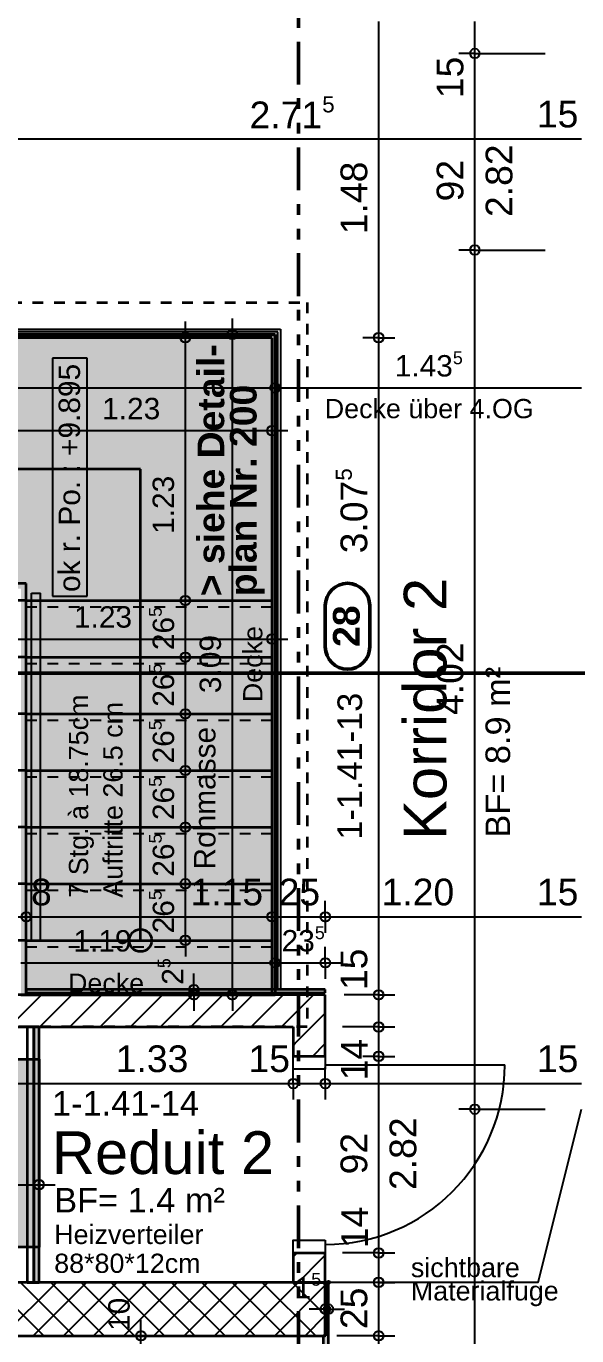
# Model space of a CAD drawing. Header units: centimetres. Extents: x 0.3 to 84.3, y 0.3 to 59.7.
# Drawn here: x 49.32 to 54.47, y 28.29 to 40.55 of the extents above; entities that cross this region are included whole.
import ezdxf

# ---------------------------------------------------------------- set-up
doc = ezdxf.new("R2010")
doc.units = ezdxf.units.CM
for name, pattern in [('AUSGEZOGEN', [0]), ('KURZGESTRICHELT', [0.25, 0.15, -0.1]), ('LINIE_17', [0.05, 0, -0.05]), ('LINIE_23', [0.79, 0.4, -0.13, 0, -0.13, 0, -0.13]), ('RAND', [44.45, 12.7, -6.35, 12.7, -6.35, 0, -6.35]), ('STRICHPUNKT', [25.4, 12.7, -6.35, 0, -6.35]), ('VERDECKT', [9.525, 6.35, -3.175])]:
    doc.linetypes.add(name, pattern=pattern)
for name, color, linetype, lineweight in [('Bad', 7, 'AUSGEZOGEN', 25), ('Bauachsen grob', 7, 'RAND', 25), ('Beton verdeckt vorne', 7, 'KURZGESTRICHELT', 25), ('Bodenplatte', 7, 'AUSGEZOGEN', 35), ('Decke', 7, 'AUSGEZOGEN', 35), ('Detailmasse', 7, 'AUSGEZOGEN', 25), ('Lauflinie', 7, 'AUSGEZOGEN', 25), ('Leichtbauwaende', 7, 'AUSGEZOGEN', 35), ('Metallbauarbeiten', 7, 'AUSGEZOGEN', 35), ('Raumbezeichnung', 7, 'AUSGEZOGEN', 35), ('Schnittbegrenzung', 7, 'AUSGEZOGEN', 25), ('Stufen', 7, 'AUSGEZOGEN', 50), ('Text Koten', 7, 'AUSGEZOGEN', 50), ('Text Werkplan Ausfuehrung', 7, 'AUSGEZOGEN', 50), ('Tuerzarge', 7, 'AUSGEZOGEN', 25), ('Vermassung Decke', 180, 'VERDECKT', 50), ('Wand Beton bewehrt', 7, 'AUSGEZOGEN', 35), ('Wand Mauerwerk tragend', 7, 'AUSGEZOGEN', 35), ('Werkplan- Ausfuehrungsmasse', 7, 'AUSGEZOGEN', 25)]:
    doc.layers.add(name, color=color, linetype=linetype, lineweight=lineweight)
for name, color, linetype, lineweight, true_color in [('Fachplaner HLK', 7, 'AUSGEZOGEN', 35, 0x656565), ('HLK Text', 7, 'AUSGEZOGEN', 35, 0x656565), ('Sanitaer Vermassung', 7, 'AUSGEZOGEN', 35, 0x656565)]:
    doc.layers.add(name, color=color, linetype=linetype, lineweight=lineweight, true_color=true_color)
doc.styles.add('ARIAL', font='ARIAL.TTF')

msp = doc.modelspace()

# ---------------------------------------------------------------- hatches: boundary and pattern name
at = {"layer": 'Bad', "linetype": 'AUSGEZOGEN', "lineweight": 25, "true_color": 0xa8ffff}
for points in [[(51.644, 37.69), (44.98, 37.69), (44.98, 37.658), (51.644, 37.658)], [(51.644, 37.69), (51.644, 31.534), (51.676, 31.534), (51.676, 37.69)]]:
    msp.add_hatch(color=131, dxfattribs=at).paths.add_polyline_path(points)
at = {"layer": 'Decke', "linetype": 'AUSGEZOGEN', "lineweight": 35, "true_color": 0xedf5de}
msp.add_hatch(color=7, dxfattribs=at).paths.add_polyline_path([(41.68, 37.664), (41.68, 28.764), (45.03, 28.764), (45.03, 35.284), (49.27, 35.284), (49.27, 31.484), (51.65, 31.484), (51.65, 37.664)])
at = {"layer": 'Fachplaner HLK', "linetype": 'AUSGEZOGEN', "lineweight": 35, "true_color": 0xffebeb}
msp.add_hatch(color=7, dxfattribs=at).paths.add_polyline_path([(49.2, 29.124), (49.44, 29.124), (49.44, 30.884), (49.2, 30.884)])
at = {"layer": 'Leichtbauwaende', "linetype": 'AUSGEZOGEN', "lineweight": 25}
for points in [[(49.32, 35.334), (45.03, 35.334), (45.03, 35.284), (49.32, 35.284)], [(49.32, 31.484), (49.32, 35.284), (49.27, 35.284), (49.27, 31.484)]]:
    msp.add_hatch(color=8, dxfattribs=at).paths.add_polyline_path(points)
at = {"layer": 'Leichtbauwaende', "linetype": 'AUSGEZOGEN', "lineweight": 25, "true_color": 0xc7c7c7}
for points in [[(52.12, 31.534), (49.32, 31.534), (49.32, 31.504), (52.12, 31.504)], [(52.125, 28.794), (52.125, 28.294), (52.15, 28.294), (52.15, 28.794)], [(52.1, 28.294), (52.1, 28.094), (52.15, 28.094), (52.15, 28.294)]]:
    msp.add_hatch(color=9, dxfattribs=at).paths.add_polyline_path(points)
at = {"layer": 'Leichtbauwaende', "linetype": 'AUSGEZOGEN', "lineweight": 25, "true_color": 0xababab}
msp.add_hatch(color=253, dxfattribs=at).paths.add_polyline_path([(49.39, 31.184), (49.39, 28.794), (49.44, 28.794), (49.44, 31.184)])
at = {"layer": 'Metallbauarbeiten', "linetype": 'AUSGEZOGEN', "lineweight": 25, "true_color": 0xf1f1f1}
msp.add_hatch(color=7, dxfattribs=at).paths.add_polyline_path([(49.37, 35.244), (49.37, 31.994), (49.454, 31.994), (49.454, 35.244)])
at = {"layer": 'Text Koten', "linetype": 'AUSGEZOGEN', "lineweight": 25, "true_color": 0xf1f1f1}
msp.add_hatch(color=7, dxfattribs=at).paths.add_polyline_path([(49.89, 35.214), (49.89, 37.441), (49.566, 37.441), (49.566, 35.214)])
at = {"layer": 'Text Werkplan Ausfuehrung', "linetype": 'AUSGEZOGEN', "lineweight": 25}
for points in [[(52.137, 28.786), (52.137, 28.801), (52.135, 28.794)], [(52.142, 28.781), (52.142, 28.807), (52.137, 28.801)], [(52.142, 28.781), (52.137, 28.801), (52.137, 28.786)], [(52.15, 28.779), (52.15, 28.809), (52.142, 28.807)], [(52.15, 28.779), (52.142, 28.807), (52.142, 28.781)], [(52.157, 28.781), (52.157, 28.807), (52.15, 28.809)], [(52.157, 28.781), (52.15, 28.809), (52.15, 28.779)], [(52.163, 28.786), (52.163, 28.801), (52.157, 28.807)], [(52.163, 28.786), (52.157, 28.807), (52.157, 28.781)], [(52.163, 28.801), (52.163, 28.786), (52.165, 28.794)]]:
    msp.add_hatch(color=7, dxfattribs=at).paths.add_polyline_path(points)

# ---------------------------------------------------------------- linework, layer by layer
at = {"layer": 'Bad', "color": 7, "linetype": 'AUSGEZOGEN', "lineweight": 25}
for p, q in [((51.644, 37.69), (44.98, 37.69)), ((44.98, 37.658), (51.644, 37.658)), ((51.676, 37.69), (51.644, 37.69)), ((51.644, 37.658), (51.644, 31.534)), ((51.676, 31.534), (51.676, 37.69)), ((51.644, 31.534), (51.676, 31.534))]:
    msp.add_line(p, q, dxfattribs=at)
at = {"layer": 'Bauachsen grob', "color": 32, "linetype": 'LINIE_23', "lineweight": 50, "true_color": 0xc36e14}
msp.add_line((51.87, 1.394), (51.87, 57.974), dxfattribs=at)
at = {"layer": 'Beton verdeckt vorne', "color": 7, "linetype": 'VERDECKT', "lineweight": 25}
for p, q in [((44.92, 37.634), (51.62, 37.634)), ((51.62, 37.634), (51.62, 31.484))]:
    msp.add_line(p, q, dxfattribs=at)
at = {"layer": 'Bodenplatte', "color": 92, "linetype": 'VERDECKT', "lineweight": 35, "true_color": 0x00c600}
for p, q in [((51.62, 37.634), (44.39, 37.634)), ((51.62, 37.634), (51.62, 31.484)), ((51.62, 31.484), (49.16, 31.484))]:
    msp.add_line(p, q, dxfattribs=at)
at = {"layer": 'Decke', "color": 92, "linetype": 'LINIE_17', "lineweight": 35, "true_color": 0x00c600}
for p, q in [((41.38, 37.964), (51.95, 37.964)), ((51.95, 37.964), (51.95, 31.184)), ((51.95, 31.184), (48.97, 31.184))]:
    msp.add_line(p, q, dxfattribs=at)
at = {"layer": 'Decke', "color": 92, "linetype": 'RAND', "lineweight": 35, "true_color": 0x00c600}
for p, q in [((51.65, 37.664), (41.68, 37.664)), ((51.65, 37.664), (51.65, 31.484)), ((49.27, 31.484), (51.65, 31.484))]:
    msp.add_line(p, q, dxfattribs=at)
at = {"layer": 'Detailmasse', "color": 240, "linetype": 'AUSGEZOGEN', "lineweight": 25}
for p, q in [((50.81, 37.634), (50.81, 37.784)), ((50.81, 37.634), (50.66, 37.634)), ((50.81, 37.634), (50.96, 37.634)), ((50.81, 35.174), (50.81, 37.634)), ((51.62, 36.764), (51.62, 36.914)), ((49.16, 36.764), (51.62, 36.764)), ((51.62, 36.764), (51.62, 36.614)), ((51.62, 36.764), (51.77, 36.764)), ((50.81, 35.174), (50.66, 35.174)), ((50.81, 35.174), (50.96, 35.174)), ((50.81, 34.644), (50.81, 35.174)), ((51.62, 34.814), (51.62, 34.964)), ((51.62, 34.814), (51.62, 34.664)), ((51.62, 34.814), (51.77, 34.814)), ((50.81, 34.644), (50.66, 34.644)), ((50.81, 34.644), (50.96, 34.644)), ((50.81, 34.114), (50.81, 34.644)), ((50.81, 34.114), (50.66, 34.114)), ((50.81, 34.114), (50.96, 34.114)), ((50.81, 33.584), (50.81, 34.114)), ((50.81, 33.584), (50.66, 33.584)), ((50.81, 33.584), (50.96, 33.584)), ((50.81, 33.054), (50.81, 33.584)), ((50.81, 33.054), (50.66, 33.054)), ((50.81, 33.054), (50.96, 33.054)), ((50.81, 32.524), (50.81, 33.054)), ((50.81, 32.524), (50.66, 32.524)), ((50.81, 32.524), (50.96, 32.524)), ((50.81, 31.994), (50.66, 31.994)), ((50.81, 31.994), (50.96, 31.994)), ((50.81, 31.994), (50.81, 31.844)), ((50.89, 31.534), (50.89, 31.684)), ((50.89, 31.534), (50.74, 31.534)), ((50.89, 31.534), (51.04, 31.534)), ((50.89, 31.534), (50.89, 31.534)), ((50.89, 31.484), (50.89, 31.534)), ((50.89, 31.484), (50.74, 31.484)), ((50.89, 31.484), (51.04, 31.484)), ((50.89, 31.484), (50.89, 31.484)), ((50.89, 31.484), (50.89, 31.334)), ((52.12, 28.544), (52.12, 28.694)), ((52.15, 28.544), (52.15, 28.694)), ((50.394, 28.294), (50.394, 28.444)), ((52.12, 28.544), (51.97, 28.544)), ((52.12, 28.544), (52.12, 28.394)), ((52.12, 28.544), (52.12, 28.544)), ((52.12, 28.544), (52.15, 28.544)), ((52.15, 28.544), (52.15, 28.394)), ((52.15, 28.544), (52.15, 28.544)), ((52.15, 28.544), (52.3, 28.544)), ((50.394, 28.294), (50.244, 28.294)), ((50.394, 28.294), (50.544, 28.294)), ((50.394, 28.294), (50.394, 28.294)), ((50.394, 28.094), (50.394, 28.294))]:
    msp.add_line(p, q, dxfattribs=at)
for points in [[(49.16, 34.814), (49.539, 34.814), (49.539, 34.814), (51.62, 34.814)], [(50.81, 31.994), (50.81, 32.134), (50.81, 32.134), (50.81, 32.524)]]:
    msp.add_lwpolyline(points, dxfattribs=at)
for centre in [(50.81, 37.634), (51.62, 36.764), (50.81, 35.174), (51.62, 34.814), (50.81, 34.644), (50.81, 34.114), (50.81, 33.584), (50.81, 33.054), (50.81, 32.524), (50.81, 31.994), (50.89, 31.534), (50.89, 31.484), (52.12, 28.544), (52.15, 28.544), (50.394, 28.294)]:
    msp.add_circle(centre, 0.045, dxfattribs=at)
at = {"layer": 'Fachplaner HLK', "color": 240, "linetype": 'VERDECKT', "lineweight": 35}
for p, q in [((49.2, 30.884), (49.44, 30.884)), ((49.44, 30.884), (49.44, 29.124)), ((49.44, 29.124), (49.2, 29.124))]:
    msp.add_line(p, q, dxfattribs=at)
at = {"layer": 'Lauflinie', "color": 7, "linetype": 'AUSGEZOGEN', "lineweight": 35}
for p, q in [((50.39, 36.404), (44.92, 36.404)), ((50.39, 31.994), (50.39, 36.404)), ((50.285, 31.994), (50.285, 31.994)), ((50.39, 32.099), (50.39, 32.099)), ((50.495, 31.994), (50.495, 31.994)), ((50.39, 31.889), (50.39, 31.889))]:
    msp.add_line(p, q, dxfattribs=at)
msp.add_circle((50.39, 31.994), 0.105, dxfattribs=at)
at = {"layer": 'Leichtbauwaende', "color": 7, "linetype": 'AUSGEZOGEN', "lineweight": 35}
for p, q in [((49.32, 35.334), (45.03, 35.334)), ((49.32, 35.284), (49.32, 35.334)), ((49.32, 31.534), (49.32, 35.284)), ((51.62, 31.534), (49.32, 31.534)), ((49.32, 31.534), (49.32, 31.504)), ((49.32, 31.504), (49.32, 31.534)), ((49.32, 31.504), (51.62, 31.504)), ((49.32, 31.484), (49.32, 31.504)), ((51.7, 31.534), (51.62, 31.534)), ((51.62, 31.504), (51.7, 31.504)), ((52.12, 31.534), (51.7, 31.534)), ((51.7, 31.504), (52.12, 31.504)), ((52.12, 31.504), (52.12, 31.534)), ((49.27, 31.484), (49.32, 31.484)), ((49.33, 31.184), (49.33, 28.794)), ((49.39, 31.184), (49.33, 31.184)), ((49.39, 28.794), (49.39, 31.184)), ((49.39, 31.184), (49.39, 28.794)), ((49.44, 31.184), (49.39, 31.184)), ((49.44, 28.794), (49.44, 31.184)), ((49.33, 28.794), (49.39, 28.794)), ((49.39, 28.794), (49.44, 28.794)), ((52.125, 28.794), (52.125, 28.294)), ((52.15, 28.794), (52.125, 28.794)), ((52.15, 28.294), (52.15, 28.794)), ((52.1, 28.294), (52.1, 28.144)), ((52.12, 28.294), (52.1, 28.294)), ((52.125, 28.294), (52.12, 28.294)), ((52.15, 28.094), (52.15, 28.294))]:
    msp.add_line(p, q, dxfattribs=at)
at = {"layer": 'Leichtbauwaende', "color": 7, "linetype": 'AUSGEZOGEN', "lineweight": 25}
for p, q in [((52.1, 28.294), (41.8, 28.294)), ((52.1, 28.144), (52.1, 28.294))]:
    msp.add_line(p, q, dxfattribs=at)
at = {"layer": 'Metallbauarbeiten', "color": 7, "linetype": 'AUSGEZOGEN', "lineweight": 25}
for p, q in [((44.98, 37.714), (51.7, 37.714)), ((44.98, 37.634), (51.62, 37.634)), ((51.62, 37.634), (51.62, 31.484)), ((51.7, 37.714), (51.7, 31.534)), ((49.37, 35.244), (49.454, 35.244)), ((49.37, 31.994), (49.37, 35.244)), ((49.454, 31.994), (49.454, 35.244)), ((49.37, 31.994), (49.454, 31.994))]:
    msp.add_line(p, q, dxfattribs=at)
at = {"layer": 'Sanitaer Vermassung', "color": 240, "linetype": 'AUSGEZOGEN', "lineweight": 25}
for p, q in [((49.44, 29.708), (49.44, 29.858)), ((49.16, 29.708), (49.44, 29.708)), ((49.44, 29.708), (49.44, 29.558)), ((49.44, 29.708), (49.44, 29.708)), ((49.44, 29.708), (49.59, 29.708))]:
    msp.add_line(p, q, dxfattribs=at)
msp.add_circle((49.44, 29.708), 0.045, dxfattribs=at)
at = {"layer": 'Schnittbegrenzung', "color": 14, "linetype": 'STRICHPUNKT', "lineweight": 50, "true_color": 0xb20000}
msp.add_line((21.7, 34.494), (72.516, 34.494), dxfattribs=at)
at = {"layer": 'Stufen', "color": 7, "linetype": 'VERDECKT', "lineweight": 35}
for p, q in [((49.32, 35.174), (49.16, 35.174)), ((49.32, 34.644), (49.16, 34.644)), ((49.32, 34.114), (49.16, 34.114)), ((49.32, 33.584), (49.16, 33.584)), ((49.32, 33.054), (49.16, 33.054)), ((49.32, 32.524), (49.16, 32.524)), ((49.32, 31.994), (49.16, 31.994))]:
    msp.add_line(p, q, dxfattribs=at)
at = {"layer": 'Stufen', "color": 7, "linetype": 'AUSGEZOGEN', "lineweight": 35}
for p, q in [((49.32, 35.174), (51.62, 35.174)), ((49.32, 34.644), (51.62, 34.644)), ((49.32, 34.114), (51.62, 34.114)), ((49.32, 33.584), (51.62, 33.584)), ((49.32, 33.054), (51.62, 33.054)), ((49.32, 32.524), (51.62, 32.524)), ((49.32, 31.994), (51.62, 31.994))]:
    msp.add_line(p, q, dxfattribs=at)
at = {"layer": 'Stufen', "color": 7, "linetype": 'LINIE_17', "lineweight": 25}
for p, q in [((49.32, 35.114), (51.62, 35.114)), ((49.32, 34.584), (51.62, 34.584)), ((49.32, 34.054), (51.62, 34.054)), ((49.32, 33.524), (51.62, 33.524)), ((49.32, 32.994), (51.62, 32.994)), ((49.32, 32.464), (51.62, 32.464)), ((49.32, 31.934), (51.62, 31.934))]:
    msp.add_line(p, q, dxfattribs=at)
at = {"layer": 'Text Koten', "color": 7, "linetype": 'AUSGEZOGEN', "lineweight": 25}
for p, q in [((49.566, 37.441), (49.566, 35.214)), ((49.89, 37.441), (49.566, 37.441)), ((49.89, 35.214), (49.89, 37.441)), ((49.566, 35.214), (49.89, 35.214))]:
    msp.add_line(p, q, dxfattribs=at)
at = {"layer": 'Text Werkplan Ausfuehrung', "color": 240, "linetype": 'AUSGEZOGEN', "lineweight": 50}
for p, q in [((52.12, 35.128), (52.12, 34.74)), ((52.537, 35.128), (52.537, 34.74))]:
    msp.add_line(p, q, dxfattribs=at)
at = {"layer": 'Text Werkplan Ausfuehrung', "color": 7, "linetype": 'AUSGEZOGEN', "lineweight": 25}
for p, q in [((54.113, 28.794), (54.52, 30.414)), ((52.15, 28.809), (52.15, 28.809)), ((52.135, 28.794), (52.135, 28.794)), ((54.113, 28.794), (52.15, 28.794)), ((52.15, 28.779), (52.15, 28.779)), ((52.165, 28.794), (52.165, 28.794))]:
    msp.add_line(p, q, dxfattribs=at)
msp.add_circle((52.15, 28.794), 0.015, dxfattribs=at)
at = {"layer": 'Text Werkplan Ausfuehrung', "color": 240, "linetype": 'AUSGEZOGEN', "lineweight": 50}
for centre, start, end in [((52.328, 35.128), 0, 180), ((52.328, 34.74), 180, 0)]:
    msp.add_arc(centre, 0.208, start, end, dxfattribs=at)
at = {"layer": 'Tuerzarge', "color": 7, "linetype": 'AUSGEZOGEN', "lineweight": 25}
msp.add_line((52.12, 30.829), (53.8, 30.829), dxfattribs=at)
for points in [[(52.12, 30.909), (52.12, 30.789), (51.82, 30.789), (51.82, 30.909), (52.12, 30.909)], [(52.12, 29.189), (52.12, 29.069), (51.82, 29.069), (51.82, 29.189), (52.12, 29.189)]]:
    msp.add_lwpolyline(points, dxfattribs=at)
msp.add_arc((52.12, 30.829), 1.68, 270, 0, dxfattribs=at)
at = {"layer": 'Vermassung Decke', "color": 92, "linetype": 'AUSGEZOGEN', "lineweight": 25, "true_color": 0x00c600}
for p, q in [((51.25, 37.664), (51.25, 37.814)), ((51.25, 37.664), (51.1, 37.664)), ((51.25, 37.664), (51.4, 37.664)), ((51.25, 37.664), (51.25, 37.664)), ((51.65, 37.164), (51.65, 37.314)), ((51.65, 37.164), (51.65, 37.014)), ((51.65, 37.164), (51.65, 37.164)), ((51.65, 37.164), (54.52, 37.164)), ((51.65, 31.784), (51.65, 31.934)), ((52.12, 31.784), (52.12, 31.934)), ((49.27, 31.784), (51.65, 31.784)), ((51.65, 31.784), (51.65, 31.634)), ((51.65, 31.784), (51.65, 31.784)), ((51.65, 31.784), (52.12, 31.784)), ((52.12, 31.784), (52.12, 31.634)), ((52.12, 31.784), (52.12, 31.784)), ((52.12, 31.784), (52.27, 31.784)), ((51.25, 31.484), (51.1, 31.484)), ((51.25, 31.484), (51.4, 31.484)), ((51.25, 31.484), (51.25, 31.484)), ((51.25, 31.484), (51.25, 31.334))]:
    msp.add_line(p, q, dxfattribs=at)
for points in [[(51.25, 31.484), (51.25, 34.191), (51.25, 34.191), (51.25, 37.664)], [(41.68, 37.164), (42.691, 37.164), (42.691, 37.164), (51.65, 37.164)]]:
    msp.add_lwpolyline(points, dxfattribs=at)
for centre in [(51.25, 37.664), (51.65, 37.164), (51.65, 31.784), (52.12, 31.784), (51.25, 31.484)]:
    msp.add_circle(centre, 0.045, dxfattribs=at)
at = {"layer": 'Wand Beton bewehrt', "color": 7, "linetype": 'AUSGEZOGEN', "lineweight": 25}
for p, q in [((49.484, 28.294), (48.984, 28.794)), ((49.102, 28.294), (49.602, 28.794)), ((49.767, 28.294), (49.267, 28.794)), ((49.385, 28.294), (49.885, 28.794)), ((50.05, 28.294), (49.55, 28.794)), ((49.668, 28.294), (50.168, 28.794)), ((50.333, 28.294), (49.833, 28.794)), ((49.95, 28.294), (50.45, 28.794)), ((50.615, 28.294), (50.115, 28.794)), ((50.233, 28.294), (50.733, 28.794)), ((50.898, 28.294), (50.398, 28.794)), ((50.516, 28.294), (51.016, 28.794)), ((51.181, 28.294), (50.681, 28.794)), ((50.799, 28.294), (51.299, 28.794)), ((51.464, 28.294), (50.964, 28.794)), ((51.082, 28.294), (51.582, 28.794)), ((51.747, 28.294), (51.247, 28.794)), ((51.365, 28.294), (51.865, 28.794)), ((52.03, 28.294), (51.53, 28.794)), ((51.647, 28.294), (52.12, 28.767)), ((52.12, 28.486), (51.812, 28.794)), ((52.12, 28.769), (52.095, 28.794)), ((51.93, 28.294), (52.12, 28.484))]:
    msp.add_line(p, q, dxfattribs=at)
at = {"layer": 'Wand Beton bewehrt', "color": 7, "linetype": 'AUSGEZOGEN', "lineweight": 35}
for p, q in [((49.33, 28.794), (49.16, 28.794)), ((49.39, 28.794), (49.33, 28.794)), ((49.44, 28.794), (49.39, 28.794)), ((51.82, 28.794), (49.44, 28.794)), ((52.12, 28.794), (51.82, 28.794)), ((52.12, 28.294), (52.12, 28.794)), ((41.8, 28.294), (52.1, 28.294)), ((52.1, 28.294), (52.12, 28.294))]:
    msp.add_line(p, q, dxfattribs=at)
at = {"layer": 'Wand Mauerwerk tragend', "color": 7, "linetype": 'AUSGEZOGEN', "lineweight": 25}
for p, q in [((49.163, 31.184), (49.463, 31.484)), ((49.446, 31.184), (49.746, 31.484)), ((49.729, 31.184), (50.029, 31.484)), ((50.012, 31.184), (50.312, 31.484)), ((50.295, 31.184), (50.595, 31.484)), ((50.578, 31.184), (50.878, 31.484)), ((50.86, 31.184), (51.16, 31.484)), ((51.143, 31.184), (51.443, 31.484)), ((51.426, 31.184), (51.726, 31.484)), ((51.709, 31.184), (52.009, 31.484)), ((51.992, 31.184), (52.12, 31.312)), ((52, 30.909), (52.12, 31.029)), ((51.82, 29.032), (51.857, 29.069))]:
    msp.add_line(p, q, dxfattribs=at)
at = {"layer": 'Wand Mauerwerk tragend', "color": 7, "linetype": 'AUSGEZOGEN', "lineweight": 35}
for p, q in [((49.32, 31.484), (49.27, 31.484)), ((51.62, 31.484), (49.32, 31.484)), ((51.7, 31.484), (51.62, 31.484)), ((52.12, 31.484), (51.7, 31.484)), ((52.12, 31.184), (52.12, 31.484)), ((49.16, 31.184), (49.33, 31.184)), ((49.33, 31.184), (49.39, 31.184)), ((49.39, 31.184), (49.44, 31.184)), ((49.44, 31.184), (51.82, 31.184)), ((51.82, 31.184), (51.82, 30.909)), ((52.12, 30.909), (52.12, 31.184)), ((52.12, 30.909), (51.82, 30.909)), ((51.82, 29.069), (52.12, 29.069)), ((51.82, 29.069), (51.82, 28.794)), ((52.12, 28.794), (52.12, 29.069)), ((51.82, 28.794), (52.12, 28.794))]:
    msp.add_line(p, q, dxfattribs=at)
at = {"layer": 'Wand Mauerwerk tragend', "color": 7, "linetype": 'AUSGEZOGEN', "lineweight": 25}
for points in [[(51.82, 31.012), (51.839, 31.031), (51.839, 31.031), (51.992, 31.184)], [(51.865, 28.794), (52.092, 29.021), (52.092, 29.021), (52.12, 29.049)]]:
    msp.add_lwpolyline(points, dxfattribs=at)
at = {"layer": 'Werkplan- Ausfuehrungsmasse', "color": 7, "linetype": 'AUSGEZOGEN', "lineweight": 25}
for p, q in [((52.62, 37.634), (52.62, 40.594)), ((53.52, 40.294), (53.52, 40.594)), ((53.52, 40.294), (53.37, 40.294)), ((53.52, 40.294), (53.67, 40.294)), ((53.52, 40.294), (54.177, 40.294)), ((53.52, 38.454), (53.52, 40.294)), ((49.09, 39.494), (54.52, 39.494)), ((53.52, 38.454), (53.37, 38.454)), ((53.52, 38.454), (53.67, 38.454)), ((53.52, 30.414), (53.52, 38.454)), ((52.62, 37.634), (52.47, 37.634)), ((52.62, 37.634), (52.77, 37.634)), ((52.62, 37.634), (52.62, 37.634)), ((52.62, 31.484), (52.62, 37.634)), ((49.32, 32.214), (49.32, 32.364)), ((51.62, 32.214), (51.62, 32.364)), ((52.12, 32.214), (52.12, 32.364)), ((49.16, 32.214), (49.32, 32.214)), ((49.32, 32.214), (49.32, 32.064)), ((49.32, 32.214), (49.32, 32.214)), ((49.32, 32.214), (51.62, 32.214)), ((51.62, 32.214), (51.62, 32.064)), ((51.62, 32.214), (51.62, 32.214)), ((51.62, 32.214), (52.12, 32.214)), ((52.12, 32.214), (52.12, 32.064)), ((52.12, 32.214), (52.12, 32.214)), ((52.12, 32.214), (54.52, 32.214)), ((52.62, 31.484), (52.47, 31.484)), ((52.62, 31.484), (52.77, 31.484)), ((52.62, 31.184), (52.62, 31.484)), ((52.62, 31.184), (52.47, 31.184)), ((52.62, 31.184), (52.77, 31.184)), ((52.62, 30.909), (52.62, 31.184)), ((52.62, 30.909), (52.47, 30.909)), ((52.62, 30.909), (52.77, 30.909)), ((52.62, 30.909), (52.62, 30.909)), ((52.62, 29.069), (52.62, 30.909)), ((51.82, 30.654), (51.82, 30.804)), ((52.12, 30.654), (52.12, 30.804)), ((49.16, 30.654), (51.82, 30.654)), ((51.82, 30.654), (51.82, 30.504)), ((51.82, 30.654), (51.82, 30.654)), ((51.82, 30.654), (52.12, 30.654)), ((52.12, 30.654), (52.12, 30.504)), ((52.12, 30.654), (52.12, 30.654)), ((52.12, 30.654), (54.52, 30.654)), ((53.52, 30.414), (53.37, 30.414)), ((53.52, 30.414), (53.67, 30.414)), ((53.52, 25.104), (53.52, 30.414)), ((52.62, 29.069), (52.47, 29.069)), ((52.62, 29.069), (52.77, 29.069)), ((52.62, 28.794), (52.62, 29.069)), ((52.62, 28.794), (52.47, 28.794)), ((52.62, 28.794), (52.77, 28.794)), ((52.62, 28.294), (52.62, 28.794)), ((52.62, 28.294), (52.47, 28.294)), ((52.62, 28.294), (52.77, 28.294))]:
    msp.add_line(p, q, dxfattribs=at)
for points in [[(53.52, 38.454), (53.913, 38.454), (53.913, 38.454), (54.177, 38.454)], [(52.62, 31.484), (52.557, 31.484), (52.557, 31.484), (52.557, 31.484), (52.557, 31.484), (52.557, 31.484), (52.557, 31.484), (52.549, 31.484), (52.549, 31.484), (52.295, 31.484)], [(52.62, 31.184), (52.557, 31.184), (52.557, 31.184), (52.557, 31.184), (52.557, 31.184), (52.557, 31.184), (52.557, 31.184), (52.549, 31.184), (52.549, 31.184), (52.282, 31.184)], [(53.52, 30.414), (53.779, 30.414), (53.779, 30.414), (54.177, 30.414)], [(52.62, 29.069), (52.557, 29.069), (52.557, 29.069), (52.557, 29.069), (52.557, 29.069), (52.557, 29.069), (52.557, 29.069), (52.557, 29.069), (52.557, 29.069), (52.557, 29.069), (52.557, 29.069), (52.555, 29.069), (52.555, 29.069), (52.553, 29.069), (52.553, 29.069), (52.282, 29.069)], [(52.62, 28.794), (52.557, 28.794), (52.557, 28.794), (52.557, 28.794), (52.557, 28.794), (52.557, 28.794), (52.557, 28.794), (52.557, 28.794), (52.557, 28.794), (52.557, 28.794), (52.557, 28.794), (52.555, 28.794), (52.555, 28.794), (52.553, 28.794), (52.553, 28.794), (52.282, 28.794)], [(52.62, 28.294), (52.557, 28.294), (52.557, 28.294), (52.557, 28.294), (52.557, 28.294), (52.557, 28.294), (52.557, 28.294), (52.557, 28.294), (52.557, 28.294), (52.557, 28.294), (52.557, 28.294), (52.557, 28.294), (52.557, 28.294), (52.555, 28.294), (52.555, 28.294), (52.554, 28.294), (52.554, 28.294), (52.227, 28.294)], [(52.62, 23.934), (52.62, 26.664), (52.62, 26.664), (52.62, 28.294)]]:
    msp.add_lwpolyline(points, dxfattribs=at)
for centre in [(53.52, 40.294), (53.52, 38.454), (52.62, 37.634), (49.32, 32.214), (51.62, 32.214), (52.12, 32.214), (52.62, 31.484), (52.62, 31.184), (52.62, 30.909), (51.82, 30.654), (52.12, 30.654), (53.52, 30.414), (52.62, 29.069), (52.62, 28.794), (52.62, 28.294)]:
    msp.add_circle(centre, 0.045, dxfattribs=at)

# ---------------------------------------------------------------- texts
at = {"layer": 'Detailmasse', "color": 240, "linetype": 'AUSGEZOGEN', "lineweight": 35, "attachment_point": 7, "style": 'ARIAL'}
for s, insert, char_height, width in [('1.23', (50.031, 36.868), 0.2, 0.1), ('1.23', (49.767, 34.918), 0.2, 0.1), ('1', (51.832, 28.644), 0.2, 0.1), ('5', (51.988, 28.761), 0.12, 0.06)]:
    msp.add_mtext(s, dxfattribs=dict(at, insert=insert, char_height=char_height, width=width))
at = {"layer": 'Detailmasse', "color": 240, "linetype": 'AUSGEZOGEN', "lineweight": 35, "attachment_point": 7, "rotation": 90, "style": 'ARIAL'}
for s, insert, char_height, width in [('1.23', (50.706, 35.798), 0.2, 0.1), ('5', (50.59, 35.021), 0.12, 0.06), ('26', (50.707, 34.71), 0.2, 0.1), ('5', (50.59, 34.491), 0.12, 0.06), ('26', (50.707, 34.18), 0.2, 0.1), ('5', (50.59, 33.961), 0.12, 0.06), ('26', (50.707, 33.65), 0.2, 0.1), ('Rohmasse', (51.094, 32.657), 0.2, 0.1), ('5', (50.59, 33.431), 0.12, 0.06), ('26', (50.707, 33.12), 0.2, 0.1), ('5', (50.59, 32.901), 0.12, 0.06), ('26', (50.707, 32.59), 0.2, 0.1), ('5', (50.59, 32.371), 0.12, 0.06), ('26', (50.707, 32.06), 0.2, 0.1), ('5', (50.673, 31.734), 0.12, 0.06), ('2', (50.79, 31.579), 0.2, 0.1), ('10', (50.291, 28.339), 0.2, 0.1)]:
    msp.add_mtext(s, dxfattribs=dict(at, insert=insert, char_height=char_height, width=width))
at = {"layer": 'HLK Text', "color": 240, "linetype": 'AUSGEZOGEN', "lineweight": 35, "char_height": 0.18, "width": 0.09, "attachment_point": 7, "style": 'ARIAL'}
for s, insert in [('Heizverteiler', (49.582, 29.15)), ('88*80*12cm', (49.582, 28.88))]:
    msp.add_mtext(s, dxfattribs=dict(at, insert=insert))
at = {"layer": 'Raumbezeichnung', "color": 7, "linetype": 'AUSGEZOGEN', "lineweight": 35, "insert": (53.26, 32.934), "char_height": 0.4, "width": 0.2, "attachment_point": 7, "rotation": 90, "style": 'ARIAL'}
msp.add_mtext('Korridor\\~2', dxfattribs=at)
at = {"layer": 'Raumbezeichnung', "color": 7, "linetype": 'AUSGEZOGEN', "lineweight": 50, "char_height": 0.23, "width": 0.115, "attachment_point": 7, "rotation": 90, "style": 'ARIAL'}
for s, insert in [('BF=\\~8.9\\~m²', (53.853, 32.956)), ('1-1.41-13', (52.467, 32.936))]:
    msp.add_mtext(s, dxfattribs=dict(at, insert=insert))
at = {"layer": 'Raumbezeichnung', "color": 7, "linetype": 'AUSGEZOGEN', "lineweight": 50, "char_height": 0.23, "width": 0.115, "attachment_point": 7, "style": 'ARIAL'}
for s, insert in [('1-1.41-14', (49.562, 30.354)), ('BF=\\~1.4\\~m²', (49.582, 29.448))]:
    msp.add_mtext(s, dxfattribs=dict(at, insert=insert))
at = {"layer": 'Raumbezeichnung', "color": 7, "linetype": 'AUSGEZOGEN', "lineweight": 35, "insert": (49.56, 29.802), "char_height": 0.4, "width": 0.2, "attachment_point": 7, "style": 'ARIAL'}
msp.add_mtext('Reduit\\~2', dxfattribs=at)
at = {"layer": 'Text Koten', "color": 7, "linetype": 'AUSGEZOGEN', "lineweight": 35, "insert": (49.826, 35.254), "char_height": 0.2, "width": 0.1, "attachment_point": 7, "rotation": 90, "style": 'ARIAL'}
msp.add_mtext('ok\\~r.\\~Po.\\~:\\~+9.895', dxfattribs=at)
at = {"layer": 'Text Werkplan Ausfuehrung', "color": 7, "linetype": 'AUSGEZOGEN', "lineweight": 50, "char_height": 0.25, "width": 0.125, "attachment_point": 7, "rotation": 90, "style": 'ARIAL'}
for s, insert in [('\\fArial|i0|b1|c0|p0;>\\~siehe\\~Detail-', (51.177, 35.214)), ('\\fArial|i0|b1|c0|p0;plan\\~Nr.\\~200', (51.552, 35.214))]:
    msp.add_mtext(s, dxfattribs=dict(at, insert=insert))
at = {"layer": 'Text Werkplan Ausfuehrung', "color": 240, "linetype": 'AUSGEZOGEN', "lineweight": 50, "insert": (52.445, 34.74), "char_height": 0.25, "width": 0.125, "attachment_point": 7, "rotation": 90, "style": 'ARIAL'}
msp.add_mtext('\\fArial|i0|b1|c0|p0;28', dxfattribs=at)
at = {"layer": 'Text Werkplan Ausfuehrung', "color": 7, "linetype": 'AUSGEZOGEN', "lineweight": 35, "char_height": 0.18, "width": 0.09, "attachment_point": 7, "rotation": 90, "style": 'ARIAL'}
for s, insert in [('7\\~Stg.\\~à\\~18.75cm', (49.954, 32.394)), ('Auftritte\\~26.5\\~cm', (50.224, 32.394))]:
    msp.add_mtext(s, dxfattribs=dict(at, insert=insert))
at = {"layer": 'Text Werkplan Ausfuehrung', "color": 7, "linetype": 'AUSGEZOGEN', "lineweight": 35, "char_height": 0.18, "width": 0.09, "attachment_point": 7, "style": 'ARIAL'}
for s, insert in [('sichtbare\\~', (52.921, 28.84)), ('Materialfuge', (52.921, 28.57))]:
    msp.add_mtext(s, dxfattribs=dict(at, insert=insert))
at = {"layer": 'Vermassung Decke', "color": 92, "linetype": 'AUSGEZOGEN', "lineweight": 35, "true_color": 0x00c600, "attachment_point": 7, "style": 'ARIAL'}
for s, insert, char_height, width in [('5', (53.314, 37.384), 0.12, 0.06), ('1.43', (52.77, 37.268), 0.2, 0.1), ('Decke\\~über\\~4.OG', (52.115, 36.878), 0.18, 0.09), ('5', (52.022, 32.004), 0.12, 0.06), ('1.19', (49.762, 31.887), 0.2, 0.1), ('23', (51.711, 31.888), 0.2, 0.1), ('Decke', (49.711, 31.501), 0.18, 0.09)]:
    msp.add_mtext(s, dxfattribs=dict(at, insert=insert, char_height=char_height, width=width))
at = {"layer": 'Vermassung Decke', "color": 92, "linetype": 'AUSGEZOGEN', "lineweight": 35, "true_color": 0x00c600, "attachment_point": 7, "rotation": 90, "style": 'ARIAL'}
for s, insert, char_height, width in [('3.09', (51.146, 34.308), 0.2, 0.1), ('Decke', (51.533, 34.223), 0.18, 0.09)]:
    msp.add_mtext(s, dxfattribs=dict(at, insert=insert, char_height=char_height, width=width))
at = {"layer": 'Werkplan- Ausfuehrungsmasse', "color": 7, "linetype": 'AUSGEZOGEN', "lineweight": 50, "attachment_point": 7, "rotation": 90, "style": 'ARIAL'}
for s, insert, char_height, width in [('15', (53.416, 39.875), 0.25, 0.125), ('2.82', (53.875, 38.763), 0.25, 0.125), ('1.48', (52.516, 38.602), 0.25, 0.125), ('92', (53.416, 38.909), 0.25, 0.125), ('5', (52.37, 36.296), 0.15, 0.075), ('3.07', (52.516, 35.616), 0.25, 0.125), ('4.02', (53.416, 34.103), 0.25, 0.125), ('15', (52.516, 31.529), 0.25, 0.125), ('14', (52.516, 30.684), 0.25, 0.125), ('2.82', (52.975, 29.658), 0.25, 0.125), ('92', (52.516, 29.804), 0.25, 0.125), ('14', (52.52, 29.114), 0.25, 0.125), ('25', (52.516, 28.357), 0.25, 0.125)]:
    msp.add_mtext(s, dxfattribs=dict(at, insert=insert, char_height=char_height, width=width))
at = {"layer": 'Werkplan- Ausfuehrungsmasse', "color": 7, "linetype": 'AUSGEZOGEN', "lineweight": 50, "attachment_point": 7, "style": 'ARIAL'}
for s, insert, char_height, width in [('2.71', (51.411, 39.594), 0.25, 0.125), ('5', (52.091, 39.74), 0.15, 0.075), ('15', (54.101, 39.598), 0.25, 0.125), ('8', (49.365, 32.318), 0.25, 0.125), ('1.15', (50.858, 32.318), 0.25, 0.125), ('25', (51.683, 32.318), 0.25, 0.125), ('1.20', (52.647, 32.318), 0.25, 0.125), ('15', (54.101, 32.318), 0.25, 0.125), ('1.33', (50.158, 30.758), 0.25, 0.125), ('15', (51.401, 30.758), 0.25, 0.125), ('15', (54.101, 30.758), 0.25, 0.125)]:
    msp.add_mtext(s, dxfattribs=dict(at, insert=insert, char_height=char_height, width=width))

doc.saveas('drawing.dxf')
